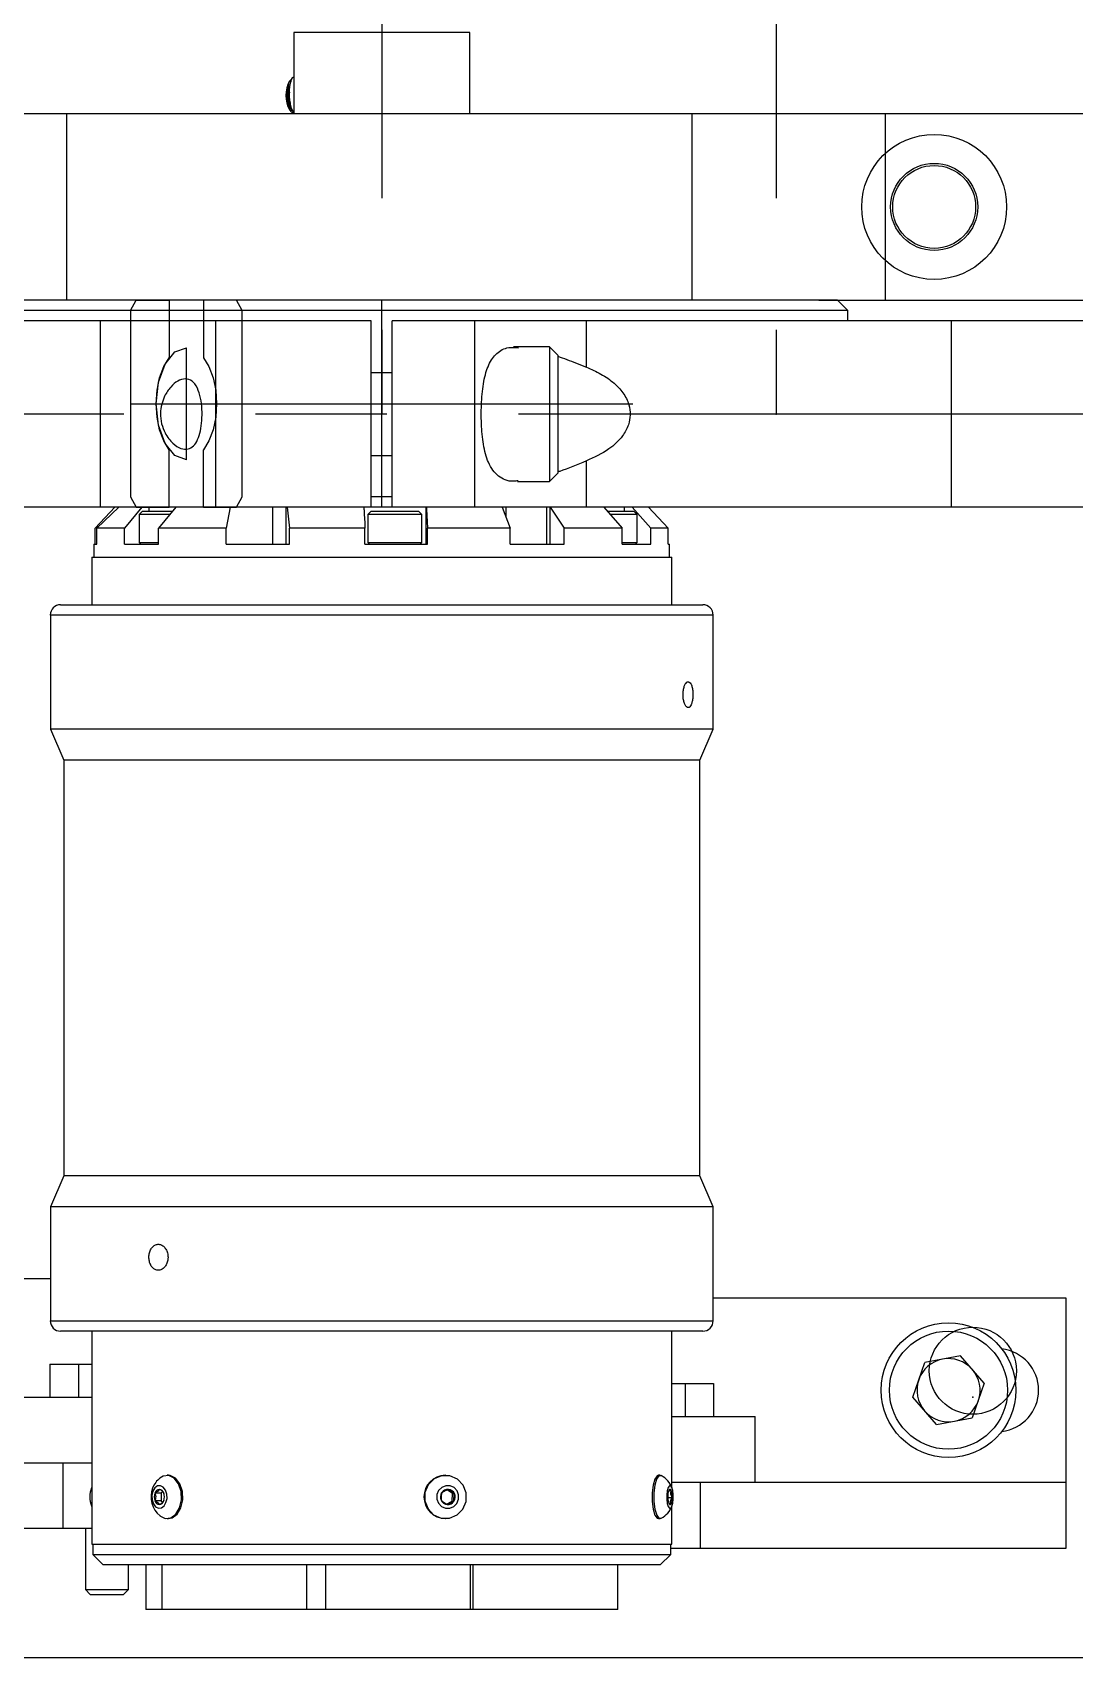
# Model space of a CAD drawing. Header units: inches. Extents: x -3.4 to 11, y -3.7 to 6.8.
# Drawn here: x 1.101 to 1.893, y 3.56 to 4.795 of the extents above; entities that cross this region are included whole.
import ezdxf

# ---------------------------------------------------------------- set-up
doc = ezdxf.new("R2010")
doc.units = ezdxf.units.IN
doc.header["$MEASUREMENT"] = 0
doc.header["$PDSIZE"] = -1
doc.linetypes.add('CENTERX2', pattern=[0.8, 0.5, -0.1, 0.1, -0.1])

msp = doc.modelspace()

# ---------------------------------------------------------------- linework, layer by layer
at = {"color": 7, "linetype": 'CENTERX2'}
for p, q in [((1.3662, 5.9686), (1.3662, 4.5046)), ((1.6662, 5.9686), (1.6662, 4.5046)), ((1.3662, 4.4337), (1.3662, 4.5912)), ((1.1753, 4.5124), (1.5571, 4.5124)), ((1.1753, 4.5124), (1.2177, 4.5124)), ((1.2177, 4.5124), (1.2602, 4.5124)), ((1.9702, 4.5046), (0.7623, 4.5046))]:
    msp.add_line(p, q, dxfattribs=at)
at = {"color": 7, "linetype": 'Continuous', "lineweight": 25}
for p, q in [((1.2993, 4.7946), (1.2993, 4.7329)), ((1.4332, 4.7329), (1.4332, 4.7946)), ((1.2988, 4.7607), (1.2963, 4.7578)), ((0.9568, 4.7329), (1.1265, 4.7329)), ((1.1265, 4.7329), (1.1265, 4.5912)), ((1.1265, 4.7329), (1.6019, 4.7329)), ((1.2963, 4.7356), (1.2971, 4.7347)), ((1.2977, 4.7356), (1.297, 4.7374)), ((1.6019, 4.7329), (1.6019, 4.5912)), ((1.6019, 4.7329), (1.6024, 4.7329)), ((1.7489, 4.7329), (1.7489, 4.5912)), ((1.7489, 4.7329), (2.0245, 4.7329)), ((1.6647, 4.5833), (1.0119, 4.5833)), ((1.6581, 4.5912), (1.0528, 4.5912)), ((1.7127, 4.5912), (1.6581, 4.5912)), ((1.7205, 4.5833), (1.6647, 4.5833)), ((1.7205, 4.5833), (1.7127, 4.5912)), ((1.7205, 4.5754), (1.7205, 4.5833)), ((1.7489, 4.5912), (2.0245, 4.5912)), ((1.1523, 4.5754), (0.9331, 4.5754)), ((1.1523, 4.4337), (1.1523, 4.5754)), ((1.2402, 4.5754), (1.1523, 4.5754)), ((1.2402, 4.4337), (1.2402, 4.5754)), ((1.3583, 4.5754), (1.2402, 4.5754)), ((1.3583, 4.4337), (1.3583, 4.5754)), ((1.4371, 4.5754), (1.3741, 4.5754)), ((1.3741, 4.4337), (1.3741, 4.5754)), ((1.4371, 4.4337), (1.4371, 4.5754)), ((1.5218, 4.5754), (1.4371, 4.5754)), ((1.5218, 4.5402), (1.5218, 4.5754)), ((1.7993, 4.5754), (1.5218, 4.5754)), ((1.7993, 4.4337), (1.7993, 4.5754)), ((1.8993, 4.5754), (1.7993, 4.5754)), ((1.4938, 4.5557), (1.4665, 4.5557)), ((1.5001, 4.5494), (1.4938, 4.5557)), ((1.4938, 4.5557), (1.4938, 4.4534)), ((1.5001, 4.5494), (1.5001, 4.4597)), ((1.3741, 4.536), (1.3583, 4.536)), ((1.3583, 4.4731), (1.3741, 4.4731)), ((1.4938, 4.4534), (1.5001, 4.4597)), ((1.5218, 4.4337), (1.5218, 4.4689)), ((1.4694, 4.4534), (1.4938, 4.4534)), ((1.1523, 4.4337), (0.9331, 4.4337)), ((1.1634, 4.4337), (1.1483, 4.4179)), ((1.1664, 4.4337), (1.1497, 4.4179)), ((1.2402, 4.4337), (1.1523, 4.4337)), ((1.1839, 4.4337), (1.1706, 4.4179)), ((1.2098, 4.4337), (1.1964, 4.4179)), ((1.3583, 4.4337), (1.2402, 4.4337)), ((1.251, 4.4337), (1.248, 4.4179)), ((1.2834, 4.4057), (1.2834, 4.4337)), ((1.2934, 4.4337), (1.2934, 4.4057)), ((1.2944, 4.4337), (1.2961, 4.4179)), ((1.3741, 4.4416), (1.3583, 4.4416)), ((1.3741, 4.4337), (1.3583, 4.4337)), ((1.4371, 4.4337), (1.3741, 4.4337)), ((1.3999, 4.4057), (1.3999, 4.4337)), ((1.5218, 4.4337), (1.4371, 4.4337)), ((1.4577, 4.4337), (1.4638, 4.4179)), ((1.4917, 4.4057), (1.4917, 4.4337)), ((1.4942, 4.4337), (1.5049, 4.4179)), ((1.4942, 4.4057), (1.4942, 4.4337)), ((1.7993, 4.4337), (1.5218, 4.4337)), ((1.535, 4.4337), (1.5491, 4.4179)), ((1.5567, 4.4337), (1.5708, 4.4179)), ((1.569, 4.4337), (1.5841, 4.4179)), ((1.8993, 4.4337), (1.7993, 4.4337)), ((1.1844, 4.4307), (1.1819, 4.4282)), ((1.1819, 4.4282), (1.1819, 4.4069)), ((1.2051, 4.4282), (1.1819, 4.4282)), ((1.1844, 4.4307), (1.2073, 4.4307)), ((1.3581, 4.4307), (1.3556, 4.4282)), ((1.3556, 4.4282), (1.3556, 4.4069)), ((1.3593, 4.4282), (1.3556, 4.4282)), ((1.3581, 4.4307), (1.3614, 4.4307)), ((1.3966, 4.4282), (1.3593, 4.4282)), ((1.3614, 4.4307), (1.3941, 4.4307)), ((1.3966, 4.4282), (1.3941, 4.4307)), ((1.3966, 4.4069), (1.3966, 4.4282)), ((1.5377, 4.4307), (1.5579, 4.4307)), ((1.5604, 4.4282), (1.54, 4.4282)), ((1.5604, 4.4282), (1.5579, 4.4307)), ((1.5604, 4.4069), (1.5604, 4.4282)), ((1.1483, 4.4057), (1.1483, 4.4179)), ((1.1497, 4.4057), (1.1497, 4.4179)), ((1.1706, 4.4179), (1.1497, 4.4179)), ((1.1706, 4.4057), (1.1706, 4.4179)), ((1.1964, 4.4057), (1.1964, 4.4179)), ((1.248, 4.4179), (1.1964, 4.4179)), ((1.248, 4.4057), (1.248, 4.4179)), ((1.2961, 4.4057), (1.2961, 4.4179)), ((1.3535, 4.4179), (1.2961, 4.4179)), ((1.3535, 4.4057), (1.3535, 4.4179)), ((1.401, 4.4057), (1.401, 4.4179)), ((1.4638, 4.4179), (1.401, 4.4179)), ((1.4638, 4.4057), (1.4638, 4.4179)), ((1.5049, 4.4057), (1.5049, 4.4179)), ((1.5491, 4.4179), (1.5049, 4.4179)), ((1.5491, 4.4057), (1.5491, 4.4179)), ((1.5708, 4.4057), (1.5708, 4.4179)), ((1.5841, 4.4179), (1.5708, 4.4179)), ((1.5841, 4.4057), (1.5841, 4.4179)), ((1.1473, 4.4057), (1.1473, 4.3959)), ((1.1473, 4.4057), (1.1497, 4.4057)), ((1.1706, 4.4057), (1.1964, 4.4057)), ((1.1819, 4.4069), (1.1832, 4.4057)), ((1.1819, 4.4069), (1.1964, 4.4069)), ((1.248, 4.4057), (1.2961, 4.4057)), ((1.3535, 4.4057), (1.401, 4.4057)), ((1.3556, 4.4069), (1.3569, 4.4057)), ((1.3556, 4.4069), (1.3593, 4.4069)), ((1.3593, 4.4069), (1.3966, 4.4069)), ((1.3954, 4.4057), (1.3966, 4.4069)), ((1.4638, 4.4057), (1.5049, 4.4057)), ((1.5491, 4.4069), (1.5604, 4.4069)), ((1.5491, 4.4057), (1.5708, 4.4057)), ((1.5592, 4.4057), (1.5604, 4.4069)), ((1.5841, 4.4057), (1.5851, 4.4057)), ((1.5851, 4.3959), (1.5851, 4.4057)), ((1.1458, 4.3959), (1.1458, 4.3597)), ((1.1458, 4.3959), (1.1511, 4.3959)), ((1.1511, 4.3959), (1.5867, 4.3959)), ((1.5867, 4.3597), (1.5867, 4.3959)), ((1.1221, 4.3597), (1.128, 4.3597)), ((1.128, 4.3597), (1.6103, 4.3597)), ((1.1143, 4.3518), (1.1143, 4.2652)), ((1.6182, 4.2652), (1.6182, 4.3518)), ((1.1143, 4.2652), (1.1245, 4.2416)), ((1.6182, 4.2652), (1.1143, 4.2652)), ((1.608, 4.2416), (1.6182, 4.2652)), ((1.1245, 4.2416), (1.1245, 3.9257)), ((1.608, 4.2416), (1.1245, 4.2416)), ((1.608, 3.9257), (1.608, 4.2416)), ((1.1245, 3.9257), (1.1143, 3.902)), ((1.608, 3.9257), (1.1245, 3.9257)), ((1.6182, 3.902), (1.608, 3.9257)), ((1.1143, 3.902), (1.1143, 3.8154)), ((1.6182, 3.902), (1.1143, 3.902)), ((1.6182, 3.8154), (1.6182, 3.902)), ((0.846, 3.8475), (1.1143, 3.8475)), ((1.8865, 3.8327), (1.6182, 3.8327)), ((1.8865, 3.6927), (1.8865, 3.8327)), ((1.128, 3.8075), (1.1221, 3.8075)), ((1.6103, 3.8075), (1.128, 3.8075)), ((1.1458, 3.8075), (1.1458, 3.6457)), ((1.5867, 3.689), (1.5867, 3.8075)), ((1.114, 3.7825), (1.114, 3.7575)), ((1.114, 3.7825), (1.1356, 3.7825)), ((1.1356, 3.7825), (1.1356, 3.7575)), ((1.1356, 3.7825), (1.1458, 3.7825)), ((1.7699, 3.7575), (1.779, 3.7837)), ((1.8062, 3.7889), (1.779, 3.7837)), ((1.8243, 3.768), (1.8062, 3.7889)), ((1.5867, 3.7677), (1.5968, 3.7677)), ((1.5968, 3.7677), (1.5968, 3.7427)), ((1.5968, 3.7677), (1.6185, 3.7677)), ((1.6185, 3.7677), (1.6185, 3.7427)), ((1.8243, 3.768), (1.8152, 3.7418)), ((1.0823, 3.7575), (1.1458, 3.7575)), ((1.788, 3.7366), (1.7699, 3.7575)), ((1.5867, 3.7427), (1.6502, 3.7427)), ((1.6502, 3.6927), (1.6502, 3.7427)), ((1.788, 3.7366), (1.8152, 3.7418)), ((1.0823, 3.7075), (1.1458, 3.7075)), ((1.124, 3.6575), (1.124, 3.7075)), ((1.204, 3.698), (1.203, 3.698)), ((1.4147, 3.698), (1.4144, 3.698)), ((1.5779, 3.698), (1.5766, 3.698)), ((1.5867, 3.6927), (1.6502, 3.6927)), ((1.6085, 3.6427), (1.6085, 3.6927)), ((1.6502, 3.6927), (1.8865, 3.6927)), ((1.8865, 3.6427), (1.8865, 3.6927)), ((1.1458, 3.689), (1.1455, 3.6885)), ((1.1986, 3.6844), (1.1938, 3.6844)), ((1.1998, 3.6855), (1.1986, 3.6844)), ((1.1986, 3.6844), (1.1986, 3.6787)), ((1.2008, 3.6837), (1.2006, 3.6844)), ((1.4201, 3.6841), (1.416, 3.6869)), ((1.4197, 3.6783), (1.4201, 3.6841)), ((1.4201, 3.6841), (1.4215, 3.6841)), ((1.5837, 3.6812), (1.5871, 3.6812)), ((1.5845, 3.6864), (1.5863, 3.6864)), ((1.1455, 3.6747), (1.1458, 3.6741)), ((1.1986, 3.6787), (1.1938, 3.6787)), ((1.1986, 3.6787), (1.1998, 3.6776)), ((1.2006, 3.6787), (1.2007, 3.6794)), ((1.4154, 3.6762), (1.4197, 3.6783)), ((1.4197, 3.6783), (1.4211, 3.6783)), ((1.5867, 3.6457), (1.5867, 3.6741)), ((1.124, 3.6575), (0.846, 3.6575)), ((1.1458, 3.6575), (1.124, 3.6575)), ((1.1409, 3.6575), (1.1409, 3.6113)), ((1.203, 3.6652), (1.204, 3.6652)), ((1.4144, 3.6652), (1.4147, 3.6652)), ((1.5766, 3.6652), (1.5779, 3.6652)), ((1.1458, 3.6457), (1.1511, 3.6457)), ((1.1465, 3.6457), (1.1465, 3.6378)), ((1.1511, 3.6457), (1.5867, 3.6457)), ((1.5859, 3.6378), (1.5859, 3.6457)), ((1.1465, 3.6378), (1.1544, 3.6299)), ((1.1465, 3.6378), (1.1866, 3.6378)), ((1.1866, 3.6378), (1.5859, 3.6378)), ((1.578, 3.6299), (1.5859, 3.6378)), ((1.5859, 3.6427), (1.6085, 3.6427)), ((1.6085, 3.6427), (1.8865, 3.6427)), ((1.193, 3.6299), (1.1544, 3.6299)), ((1.1737, 3.6113), (1.1737, 3.6299)), ((1.1868, 3.6299), (1.1868, 3.596)), ((1.578, 3.6299), (1.193, 3.6299)), ((1.1991, 3.6299), (1.1991, 3.596)), ((1.3093, 3.596), (1.3093, 3.6299)), ((1.3234, 3.6299), (1.3234, 3.596)), ((1.4336, 3.596), (1.4336, 3.6299)), ((1.4354, 3.6299), (1.4354, 3.596)), ((1.5456, 3.596), (1.5456, 3.6299)), ((1.1409, 3.6113), (1.1446, 3.6075)), ((1.1409, 3.6113), (1.1737, 3.6113)), ((1.1446, 3.6075), (1.17, 3.6075)), ((1.17, 3.6075), (1.1737, 3.6113)), ((1.1991, 3.596), (1.1868, 3.596)), ((1.2091, 3.596), (1.1991, 3.596)), ((1.3093, 3.596), (1.2091, 3.596)), ((1.3234, 3.596), (1.3089, 3.596)), ((1.3334, 3.596), (1.3234, 3.596)), ((1.4336, 3.596), (1.3334, 3.596)), ((1.4354, 3.596), (1.4332, 3.596)), ((1.4455, 3.596), (1.4354, 3.596)), ((1.5456, 3.596), (1.4455, 3.596)), ((0.5662, 3.5595), (2.1662, 3.5595))]:
    msp.add_line(p, q, dxfattribs=at)
at = {"color": 8, "linetype": 'Continuous', "lineweight": 25}
for p, q in [((1.3431, 4.7946), (1.2993, 4.7946)), ((1.4332, 4.7946), (1.3431, 4.7946)), ((1.1895, 4.4307), (1.1895, 4.4337)), ((1.4607, 4.426), (1.4607, 4.4337)), ((1.5508, 4.4307), (1.5508, 4.4337)), ((1.1203, 4.3518), (1.1143, 4.3518)), ((1.6182, 4.3518), (1.1203, 4.3518)), ((1.1143, 3.8154), (1.1203, 3.8154)), ((1.1203, 3.8154), (1.6182, 3.8154))]:
    msp.add_line(p, q, dxfattribs=at)
at = {"color": 7, "linetype": 'Continuous'}
for p, q in [((1.1753, 4.5833), (1.1795, 4.5912)), ((1.1753, 4.5833), (1.1753, 4.4416)), ((1.1795, 4.5912), (1.2047, 4.5912)), ((1.2047, 4.5912), (1.2047, 4.5474)), ((1.2559, 4.5912), (1.2308, 4.5912)), ((1.2308, 4.5912), (1.2308, 4.5474)), ((1.2602, 4.5833), (1.2559, 4.5912)), ((1.2602, 4.4416), (1.2602, 4.5833)), ((1.2177, 4.4699), (1.2177, 4.555)), ((1.2047, 4.4337), (1.2047, 4.4774)), ((1.2308, 4.4337), (1.2308, 4.4774)), ((1.1753, 4.4416), (1.1795, 4.4337)), ((1.1795, 4.4337), (1.2047, 4.4337)), ((1.2308, 4.4337), (1.2559, 4.4337)), ((1.2559, 4.4337), (1.2602, 4.4416))]:
    msp.add_line(p, q, dxfattribs=at)
at = {"color": 7, "linetype": 'Continuous', "flags": 128}
for points in [[(1.2177, 4.4699), (1.209, 4.4731), (1.2015, 4.4823), (1.1965, 4.4961), (1.1948, 4.5124), (1.1965, 4.5287), (1.2015, 4.5425), (1.209, 4.5518), (1.2177, 4.555)], [(1.2047, 4.4774), (1.2005, 4.4842), (1.1974, 4.4927), (1.1955, 4.5023), (1.1948, 4.5124), (1.1955, 4.5226), (1.1974, 4.5322), (1.2005, 4.5406), (1.2047, 4.5474)], [(1.2308, 4.5474), (1.2349, 4.5406), (1.238, 4.5322), (1.24, 4.5226), (1.2407, 4.5124), (1.24, 4.5023), (1.238, 4.4927), (1.2349, 4.4842), (1.2308, 4.4774)]]:
    msp.add_lwpolyline(points, dxfattribs=at)
at = {"color": 7, "linetype": 'Continuous', "lineweight": 25, "flags": 128}
for points in [[(1.1976, 3.6672), (1.2015, 3.6653), (1.2058, 3.6657), (1.2097, 3.6685), (1.2126, 3.6734), (1.214, 3.6794), (1.2137, 3.6858), (1.2118, 3.6915), (1.2085, 3.6958), (1.2044, 3.6978), (1.2001, 3.6974), (1.1976, 3.6959)], [(1.204, 3.6652), (1.2068, 3.6657), (1.2107, 3.6685), (1.2136, 3.6734), (1.215, 3.6794), (1.2147, 3.6858), (1.2128, 3.6915), (1.2095, 3.6958), (1.2054, 3.6978), (1.204, 3.698)], [(1.4237, 3.6951), (1.418, 3.6976), (1.4117, 3.6977), (1.406, 3.6953), (1.4015, 3.6908), (1.3991, 3.6849), (1.399, 3.6785), (1.4014, 3.6726), (1.4057, 3.668), (1.4115, 3.6655), (1.4177, 3.6655), (1.4235, 3.6679), (1.428, 3.6723), (1.4304, 3.6782), (1.4305, 3.6846), (1.4281, 3.6906), (1.4237, 3.6951)], [(1.5766, 3.698), (1.5756, 3.6976), (1.5739, 3.6951), (1.5725, 3.6906), (1.5718, 3.6846), (1.5718, 3.6782), (1.5726, 3.6723), (1.5739, 3.6678), (1.5757, 3.6654), (1.5766, 3.6652)], [(1.5787, 3.6977), (1.5769, 3.6976), (1.5752, 3.6951), (1.5738, 3.6906), (1.5731, 3.6846), (1.5731, 3.6782), (1.5739, 3.6723), (1.5753, 3.6678), (1.577, 3.6654), (1.5787, 3.6654)], [(1.1943, 3.6741), (1.1964, 3.673), (1.1987, 3.6733), (1.2007, 3.6747), (1.2022, 3.6773), (1.203, 3.6804), (1.2028, 3.6838), (1.2018, 3.6868), (1.2001, 3.689), (1.198, 3.6901), (1.1957, 3.6899), (1.1937, 3.6884), (1.1922, 3.6859), (1.1914, 3.6827), (1.1916, 3.6793), (1.1926, 3.6763), (1.1943, 3.6741)], [(1.4212, 3.6887), (1.4182, 3.69), (1.4149, 3.69), (1.4118, 3.6887), (1.4095, 3.6864), (1.4082, 3.6833), (1.4082, 3.6799), (1.4094, 3.6768), (1.4117, 3.6744), (1.4148, 3.6731), (1.418, 3.6731), (1.4211, 3.6744), (1.4234, 3.6767), (1.4247, 3.6798), (1.4247, 3.6832), (1.4235, 3.6863), (1.4212, 3.6887)], [(1.5876, 3.6768), (1.5879, 3.68), (1.5879, 3.6833), (1.5875, 3.6864), (1.5868, 3.6888), (1.5859, 3.69), (1.5849, 3.69), (1.584, 3.6887), (1.5833, 3.6863), (1.5829, 3.6832), (1.5829, 3.6798), (1.5833, 3.6767), (1.584, 3.6744), (1.5849, 3.6731), (1.5859, 3.6731), (1.5868, 3.6745), (1.5876, 3.6768)], [(1.5863, 3.6864), (1.5862, 3.6868), (1.5859, 3.687), (1.5857, 3.6872), (1.5855, 3.6873), (1.5853, 3.6873), (1.585, 3.6872), (1.5848, 3.687), (1.5846, 3.6867)], [(1.5845, 3.6767), (1.5847, 3.6764), (1.5849, 3.6761), (1.5851, 3.6759), (1.5853, 3.6758), (1.5855, 3.6758), (1.5858, 3.6759), (1.586, 3.6761), (1.5862, 3.6764)]]:
    msp.add_lwpolyline(points, dxfattribs=at)
at = {"color": 7, "linetype": 'CENTERX2'}
msp.add_circle((1.7862, 4.662), 0.0551, dxfattribs=at)
at = {"color": 7, "linetype": 'Continuous', "lineweight": 25}
for centre, radius in [((1.7862, 4.662), 0.0331), ((1.7971, 3.7627), 0.0512), ((1.7971, 3.7627), 0.0449)]:
    msp.add_circle(centre, radius, dxfattribs=at)
at = {"color": 7, "linetype": 'Continuous'}
for centre, radius in [((1.7862, 4.662), 0.0315), ((1.8156, 3.7775), 0.0331)]:
    msp.add_circle(centre, radius, dxfattribs=at)
at = {"color": 7, "linetype": 'Continuous', "lineweight": 25}
for centre, radius, start, end in [((1.3156, 4.7467), 0.0223, 150.1642, 209.8358), ((1.3365, 4.7466), 0.0406, 176.3398, 193.0685), ((1.1221, 4.3518), 0.00787, 90, 180), ((1.6103, 4.3518), 0.00787, 0, 90), ((1.1221, 3.8154), 0.00787, 180, 270), ((1.6103, 3.8154), 0.00787, 270, 0), ((1.8341, 3.7627), 0.0315, 276.3521, 83.6479), ((1.7971, 3.7627), 0.024, 100.8626, 160.8626), ((1.7971, 3.7627), 0.024, 40.8626, 100.8626), ((1.7971, 3.7627), 0.024, 160.8626, 220.8626), ((1.7971, 3.7627), 0.024, 340.8626, 40.8626), ((1.7971, 3.7627), 0.024, 280.8626, 340.8626), ((1.7971, 3.7627), 0.024, 220.8626, 280.8626), ((1.2093, 3.6816), 0.0185, 128.9485, 158.6499), ((1.4147, 3.6816), 0.0164, 90.9797, 269.0203), ((1.5698, 3.6816), 0.0185, 21.9125, 61.0019), ((1.1653, 3.6816), 0.021, 160.7798, 199.2202), ((1.2093, 3.6816), 0.0185, 158.6499, 231.0515), ((1.2015, 3.6816), 0.00817, 159.306, 200.694), ((1.1976, 3.6834), 0.00396, 96.3122, 164.6003), ((1.1968, 3.6834), 0.00396, 15.3997, 83.6878), ((1.1929, 3.6816), 0.00817, 339.306, 20.694), ((1.4167, 3.6816), 0.00589, 146.5846, 205.2398), ((1.4165, 3.6817), 0.00559, 85.9419, 146.7899), ((1.4164, 3.6817), 0.00564, 24.9088, 85.403), ((1.4162, 3.6816), 0.00589, 326.585, 25.2398), ((1.5946, 3.6822), 0.011, 155.9518, 181.8774), ((1.5968, 3.6812), 0.0131, 177.0958, 200.035), ((1.5762, 3.6809), 0.011, 335.9522, 1.8777), ((1.574, 3.6819), 0.0131, 357.0958, 20.035), ((1.1976, 3.6797), 0.00396, 195.4004, 263.6883), ((1.1968, 3.6797), 0.00396, 276.3117, 344.5996), ((1.4165, 3.6814), 0.00564, 204.9076, 265.4042), ((1.4164, 3.6814), 0.00559, 265.9405, 326.79), ((1.5698, 3.6816), 0.0185, 298.9981, 338.0875)]:
    msp.add_arc(centre, radius, start, end, dxfattribs=at)
for points, knots in [([(1.294, 4.7504), (1.2941, 4.7509), (1.2943, 4.7526), (1.2948, 4.7547), (1.2955, 4.7565), (1.2959, 4.7572), (1.2961, 4.7575)], [0, 0, 0, 0, 0.145604, 0.576627, 0.785414, 1, 1, 1, 1]), ([(1.2965, 4.7383), (1.2965, 4.7384), (1.296, 4.7392), (1.2954, 4.7414), (1.2948, 4.7447), (1.2946, 4.7481), (1.2946, 4.7514), (1.295, 4.7543), (1.2955, 4.7564), (1.2959, 4.7572), (1.2961, 4.7575)], [0, 0, 0, 0, 0.020009, 0.172833, 0.323885, 0.469242, 0.619324, 0.77228, 0.92206, 1, 1, 1, 1]), ([(1.2961, 4.7575), (1.2958, 4.7569), (1.2953, 4.7557), (1.295, 4.7524), (1.295, 4.7483), (1.2954, 4.7436), (1.2962, 4.7399), (1.2968, 4.7379), (1.297, 4.7374)], [0, 0, 0, 0, 0.177168, 0.357996, 0.543477, 0.728668, 0.932501, 1, 1, 1, 1]), ([(1.296, 4.7492), (1.2961, 4.7507), (1.2963, 4.7539), (1.2973, 4.7578), (1.2982, 4.7602), (1.2988, 4.7606), (1.2989, 4.7607)], [0, 0, 0, 0, 0.293885, 0.622167, 0.950477, 1, 1, 1, 1]), ([(1.2986, 4.7337), (1.2984, 4.7337), (1.2976, 4.7338), (1.2964, 4.7354), (1.2951, 4.7383), (1.2942, 4.7422), (1.2938, 4.7465), (1.2939, 4.7491), (1.294, 4.7504)], [0, 0, 0, 0, 0.063899, 0.25833, 0.452853, 0.63873, 0.824607, 1, 1, 1, 1]), ([(1.2995, 4.7347), (1.2993, 4.7346), (1.2985, 4.7345), (1.2973, 4.7356), (1.2959, 4.7379), (1.2948, 4.7413), (1.2941, 4.7452), (1.2939, 4.7483), (1.294, 4.75), (1.294, 4.7504)], [0, 0, 0, 0, 0.070388, 0.244927, 0.416019, 0.594085, 0.770006, 0.940301, 1, 1, 1, 1]), ([(1.2993, 4.7336), (1.2988, 4.7344), (1.2979, 4.7362), (1.2969, 4.7399), (1.2962, 4.7441), (1.296, 4.7473), (1.296, 4.7489), (1.296, 4.7492)], [0, 0, 0, 0, 0.226311, 0.4742, 0.719232, 0.955062, 1, 1, 1, 1]), ([(1.2965, 4.7383), (1.2967, 4.7378), (1.2971, 4.7369), (1.2975, 4.736), (1.2977, 4.7355)], [0, 0, 0, 0, 0.499729, 1, 1, 1, 1]), ([(1.6019, 4.7329), (1.6096, 4.7329), (1.6258, 4.7329), (1.6491, 4.7329), (1.6716, 4.7329), (1.6924, 4.7329), (1.71, 4.7329), (1.7289, 4.7329), (1.7423, 4.7329), (1.7489, 4.7329)], [0, 0, 0, 0, 0.179217, 0.379194, 0.581268, 0.694862, 0.801821, 0.902345, 1, 1, 1, 1]), ([(1.6986, 4.5912), (1.7026, 4.5912), (1.712, 4.5912), (1.7289, 4.5912), (1.7423, 4.5912), (1.7489, 4.5912)], [0, 0, 0, 0, 0.270035, 0.640303, 1, 1, 1, 1]), ([(1.4699, 4.4539), (1.4687, 4.4537), (1.4627, 4.4529), (1.4546, 4.4566), (1.447, 4.4663), (1.4433, 4.4809), (1.4418, 4.4971), (1.4419, 4.5139), (1.4435, 4.5297), (1.4472, 4.5427), (1.4535, 4.5513), (1.4611, 4.5557), (1.4676, 4.5551), (1.4702, 4.5549)], [0, 0, 0, 0, 0.029585, 0.14576, 0.262672, 0.362757, 0.457397, 0.552148, 0.647267, 0.741967, 0.83659, 0.935423, 1, 1, 1, 1]), ([(1.5001, 4.5485), (1.5023, 4.5477), (1.5092, 4.5453), (1.5167, 4.5422), (1.5218, 4.5402)], [0, 0, 0, 0, 0.322709, 1, 1, 1, 1]), ([(1.5218, 4.5402), (1.5255, 4.5386), (1.533, 4.5353), (1.5425, 4.5288), (1.5499, 4.5211), (1.5543, 4.5126), (1.5555, 4.504), (1.5539, 4.4956), (1.5487, 4.4862), (1.538, 4.4763), (1.5277, 4.4716), (1.5218, 4.4689)], [0, 0, 0, 0, 0.120646, 0.240891, 0.337074, 0.434041, 0.505534, 0.577074, 0.668049, 0.807896, 1, 1, 1, 1]), ([(1.2171, 4.5313), (1.2188, 4.531), (1.2223, 4.5304), (1.2262, 4.525), (1.2286, 4.5172), (1.2297, 4.5084), (1.2296, 4.4996), (1.2285, 4.4915), (1.2264, 4.4848), (1.2232, 4.4799), (1.2189, 4.4775), (1.2134, 4.4779), (1.2072, 4.4819), (1.2019, 4.4887), (1.1986, 4.497), (1.1977, 4.5048), (1.1988, 4.5122), (1.2014, 4.5193), (1.2057, 4.5255), (1.2113, 4.5303), (1.2151, 4.531), (1.2171, 4.5313)], [0, 0, 0, 0, 0.059872, 0.119981, 0.173974, 0.223209, 0.270291, 0.316822, 0.363956, 0.413015, 0.46579, 0.524288, 0.58944, 0.657756, 0.702125, 0.746771, 0.785514, 0.824322, 0.880355, 0.937275, 1, 1, 1, 1]), ([(1.5218, 4.4689), (1.5149, 4.466), (1.5073, 4.4628), (1.5006, 4.4607), (1.5001, 4.4606)], [0, 0, 0, 0, 0.922467, 1, 1, 1, 1]), ([(1.3527, 4.4337), (1.3527, 4.4327), (1.353, 4.4275), (1.3533, 4.4222), (1.3535, 4.4179)], [0, 0, 0, 0, 0.181227, 1, 1, 1, 1]), ([(1.4002, 4.4337), (1.4002, 4.4327), (1.4005, 4.4275), (1.4008, 4.4222), (1.401, 4.4179)], [0, 0, 0, 0, 0.181229, 1, 1, 1, 1]), ([(1.6028, 4.2913), (1.6027, 4.2924), (1.6027, 4.2946), (1.6021, 4.2976), (1.6012, 4.2998), (1.6, 4.3011), (1.5988, 4.3013), (1.5975, 4.3003), (1.5964, 4.2984), (1.5956, 4.2956), (1.5952, 4.2924), (1.5953, 4.289), (1.5959, 4.2859), (1.5968, 4.2834), (1.598, 4.2818), (1.5992, 4.2813), (1.6005, 4.2819), (1.6015, 4.2835), (1.6023, 4.2861), (1.6027, 4.2888), (1.6028, 4.2906), (1.6028, 4.2913)], [0, 0, 0, 0, 0.053661, 0.10732, 0.161006, 0.214709, 0.268383, 0.322029, 0.375689, 0.429385, 0.483082, 0.536743, 0.590388, 0.644062, 0.697764, 0.75145, 0.805101, 0.858752, 0.912439, 0.966141, 1, 1, 1, 1]), ([(1.2038, 3.8637), (1.2037, 3.8648), (1.2035, 3.8671), (1.2022, 3.87), (1.2003, 3.8722), (1.198, 3.8735), (1.1955, 3.8737), (1.1931, 3.8728), (1.1912, 3.8708), (1.1898, 3.868), (1.1891, 3.8648), (1.1893, 3.8614), (1.1902, 3.8583), (1.1918, 3.8558), (1.194, 3.8542), (1.1964, 3.8537), (1.1989, 3.8543), (1.2011, 3.856), (1.2028, 3.8585), (1.2036, 3.8612), (1.2037, 3.863), (1.2038, 3.8637)], [0, 0, 0, 0, 0.053661, 0.107321, 0.161006, 0.214709, 0.268383, 0.322028, 0.375689, 0.429385, 0.483082, 0.536743, 0.590388, 0.644062, 0.697764, 0.75145, 0.805101, 0.858752, 0.912438, 0.966141, 1, 1, 1, 1]), ([(1.1972, 3.6873), (1.197, 3.6869), (1.1966, 3.6862), (1.1952, 3.6852), (1.1942, 3.6847), (1.1938, 3.6844)], [0, 0, 0, 0, 0.439086, 0.751339, 1, 1, 1, 1]), ([(1.1938, 3.6844), (1.1941, 3.6836), (1.1945, 3.6822), (1.1943, 3.6802), (1.194, 3.6791), (1.1938, 3.6787)], [0, 0, 0, 0, 0.439085, 0.751343, 1, 1, 1, 1]), ([(1.2006, 3.6844), (1.2005, 3.6846), (1.2003, 3.6851), (1.1995, 3.6859), (1.1983, 3.6867), (1.1975, 3.6872), (1.1972, 3.6873)], [0, 0, 0, 0, 0.180951, 0.506295, 0.843972, 1, 1, 1, 1]), ([(1.4118, 3.6848), (1.4117, 3.684), (1.4114, 3.6826), (1.4113, 3.6805), (1.4114, 3.6795), (1.4114, 3.679)], [0, 0, 0, 0, 0.439085, 0.751342, 1, 1, 1, 1]), ([(1.4169, 3.6873), (1.4161, 3.687), (1.4147, 3.6863), (1.4129, 3.6854), (1.4121, 3.685), (1.4118, 3.6848)], [0, 0, 0, 0, 0.439083, 0.75134, 1, 1, 1, 1]), ([(1.4215, 3.6841), (1.4213, 3.6842), (1.4205, 3.6847), (1.419, 3.6857), (1.4177, 3.6866), (1.4171, 3.6871), (1.4169, 3.6873)], [0, 0, 0, 0, 0.156022, 0.493704, 0.819058, 1, 1, 1, 1]), ([(1.4211, 3.6783), (1.4211, 3.6791), (1.4211, 3.6806), (1.4213, 3.6826), (1.4214, 3.6836), (1.4215, 3.6841)], [0, 0, 0, 0, 0.43909, 0.751344, 1, 1, 1, 1]), ([(1.5863, 3.6864), (1.5858, 3.6864), (1.5848, 3.6865), (1.5846, 3.6866), (1.5845, 3.6866)], [0, 0, 0, 0, 0.584397, 1, 1, 1, 1]), ([(1.5862, 3.6764), (1.5861, 3.6766), (1.5858, 3.6774), (1.5858, 3.6788), (1.5864, 3.6802), (1.5869, 3.681), (1.5871, 3.6812)], [0, 0, 0, 0, 0.156024, 0.493704, 0.819056, 1, 1, 1, 1]), ([(1.5871, 3.6812), (1.5867, 3.682), (1.5859, 3.6832), (1.5859, 3.6851), (1.5862, 3.686), (1.5863, 3.6864)], [0, 0, 0, 0, 0.439087, 0.751343, 1, 1, 1, 1]), ([(1.1938, 3.6787), (1.1941, 3.6785), (1.1949, 3.6781), (1.1961, 3.6773), (1.1969, 3.6764), (1.1971, 3.676), (1.1972, 3.6758)], [0, 0, 0, 0, 0.156027, 0.493707, 0.81906, 1, 1, 1, 1]), ([(1.1972, 3.6758), (1.1979, 3.6762), (1.1992, 3.6769), (1.2002, 3.6779), (1.2005, 3.6784), (1.2006, 3.6787)], [0, 0, 0, 0, 0.439084, 0.751342, 1, 1, 1, 1]), ([(1.4114, 3.679), (1.4116, 3.6789), (1.4123, 3.6783), (1.4136, 3.6774), (1.415, 3.6765), (1.4158, 3.676), (1.416, 3.6758)], [0, 0, 0, 0, 0.180942, 0.506296, 0.843978, 1, 1, 1, 1]), ([(1.416, 3.6758), (1.4167, 3.6762), (1.4178, 3.6768), (1.4197, 3.6777), (1.4207, 3.6781), (1.4211, 3.6783)], [0, 0, 0, 0, 0.439086, 0.751342, 1, 1, 1, 1]), ([(1.5845, 3.6766), (1.5845, 3.6766), (1.5844, 3.6766), (1.5851, 3.6765), (1.5859, 3.6764), (1.5862, 3.6764)], [0, 0, 0, 0, 0.231952, 0.659528, 1, 1, 1, 1])]:
    msp.add_open_spline(points, degree=3, knots=knots, dxfattribs=at)
at = {"color": 7, "linetype": 'Continuous'}
for p in [(1.2602, 4.5124), (1.6662, 4.5046), (1.8156, 3.7575)]:
    msp.add_point(p, dxfattribs=at)

doc.saveas('drawing.dxf')
